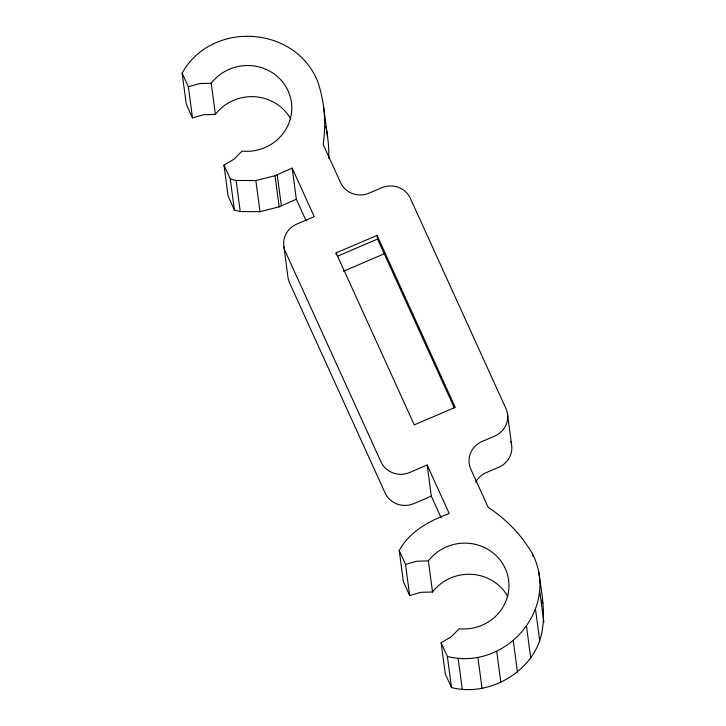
<?xml version="1.0" encoding="UTF-8"?>
<svg xmlns="http://www.w3.org/2000/svg" width="726" height="726" viewBox="0 0 726 726"><rect width="100%" height="100%" fill="white"/><g stroke="black" fill="none" stroke-linecap="round" stroke-linejoin="round"><path stroke-width="1.09" d="M182.126 73.09L188.361 86.793L199.568 83.59L211.23 83.272A44.694 42.879 -7.6 0 1 288.095 90.895A44.694 42.879 -7.6 0 1 242.076 151.108L233.972 159.257L223.98 165.129L230.251 178.932L236.104 180.465L255.851 180.556L275.018 175.719L292.179 168.123L314.24 216.638L296.752 224.125A21.807 20.918 -7.6 0 0 285.454 251.786L381.005 461.936A21.807 20.918 -7.6 0 0 409.673 472.49L427.151 465.003L449.212 513.527C429.565 520.751 409.364 531.45 399.236 550.617L405.516 564.42L416.724 561.216L428.385 560.899A44.694 42.879 -7.6 0 1 505.251 568.522A44.694 42.879 -7.6 0 1 459.222 628.734L451.127 636.874L441.127 642.755L447.361 656.458C505.214 671.133 560.045 609.268 532.666 554.183A144.447 138.575 -7.6 0 0 488.181 507.356L470.811 469.141A21.807 20.918 -7.6 0 1 482.109 441.481L494.597 436.135A21.807 20.918 -7.6 0 0 505.895 408.484L410.344 198.325A21.807 20.918 -7.6 0 0 381.676 187.771L369.189 193.116A21.807 20.918 -7.6 0 1 340.521 182.571L323.143 144.356A144.447 138.575 -7.6 0 0 317.489 80.904C294.402 25.138 211.339 20.673 182.126 73.09L186.283 104.208L192.517 117.911L203.725 114.708L215.386 114.399A44.694 42.879 -7.6 0 1 290.727 119M441.127 642.755L445.283 673.873L451.508 687.576C480.793 694.936 512.874 681.768 530.706 657.838C549.664 632.028 543.066 601.418 538.728 572.188M223.98 165.129L228.127 196.247L234.407 210.05L240.252 211.584L260.008 211.674L279.165 206.837L296.326 199.242L292.179 168.123M336.102 252.929L377.066 235.396L455.238 407.34L414.283 424.873L336.102 252.929L336.347 254.753M337.617 256.151L377.556 239.054L377.066 235.396M343.507 271.243L384.744 253.592M427.151 465.003L431.308 496.13L413.82 503.608A21.807 20.918 -7.6 0 1 385.152 493.063L289.61 282.904A21.807 20.918 -7.6 0 1 288.04 277.668L283.884 246.55M399.236 550.617L403.393 581.735L409.664 595.538L420.88 592.334L432.533 592.017A44.694 42.879 -7.6 0 1 507.882 596.627M377.556 239.054L454.331 407.912M296.326 199.242L306.181 220.922M431.308 496.13L441.163 517.81M541.814 600.13L542.885 603.306M539.717 591.127L543.874 622.255M532.666 554.183L532.966 556.406M535.57 609.731L539.717 640.849M507.456 413.72L511.612 444.838A21.807 20.918 -7.6 0 1 498.744 467.263L486.257 472.608A21.807 20.918 -7.6 0 0 475.621 482.245M526.559 626.71L530.706 657.838M513.3 640.931L517.457 672.049M496.711 651.403L500.867 682.522M477.908 657.42L482.064 688.547M458.179 658.582L462.326 689.7M447.361 656.458L451.508 687.576M428.385 560.899L432.533 592.017M405.516 564.42L409.664 595.538M323.442 105.887L327.598 137.005M277.187 174.539L281.343 205.658M275.018 175.719L279.165 206.837M255.851 180.556L260.008 211.674M236.104 180.465L240.252 211.584M230.251 178.932L234.407 210.05M211.23 83.272L215.386 114.399M188.361 86.793L192.517 117.911M510.841 441.644A21.807 20.918 -7.6 0 1 511.413 443.767M326.564 130.662A144.447 138.575 -7.6 0 1 328.805 158.386M325.702 126.46A144.447 138.575 -7.6 0 1 326.146 128.556"/></g></svg>
